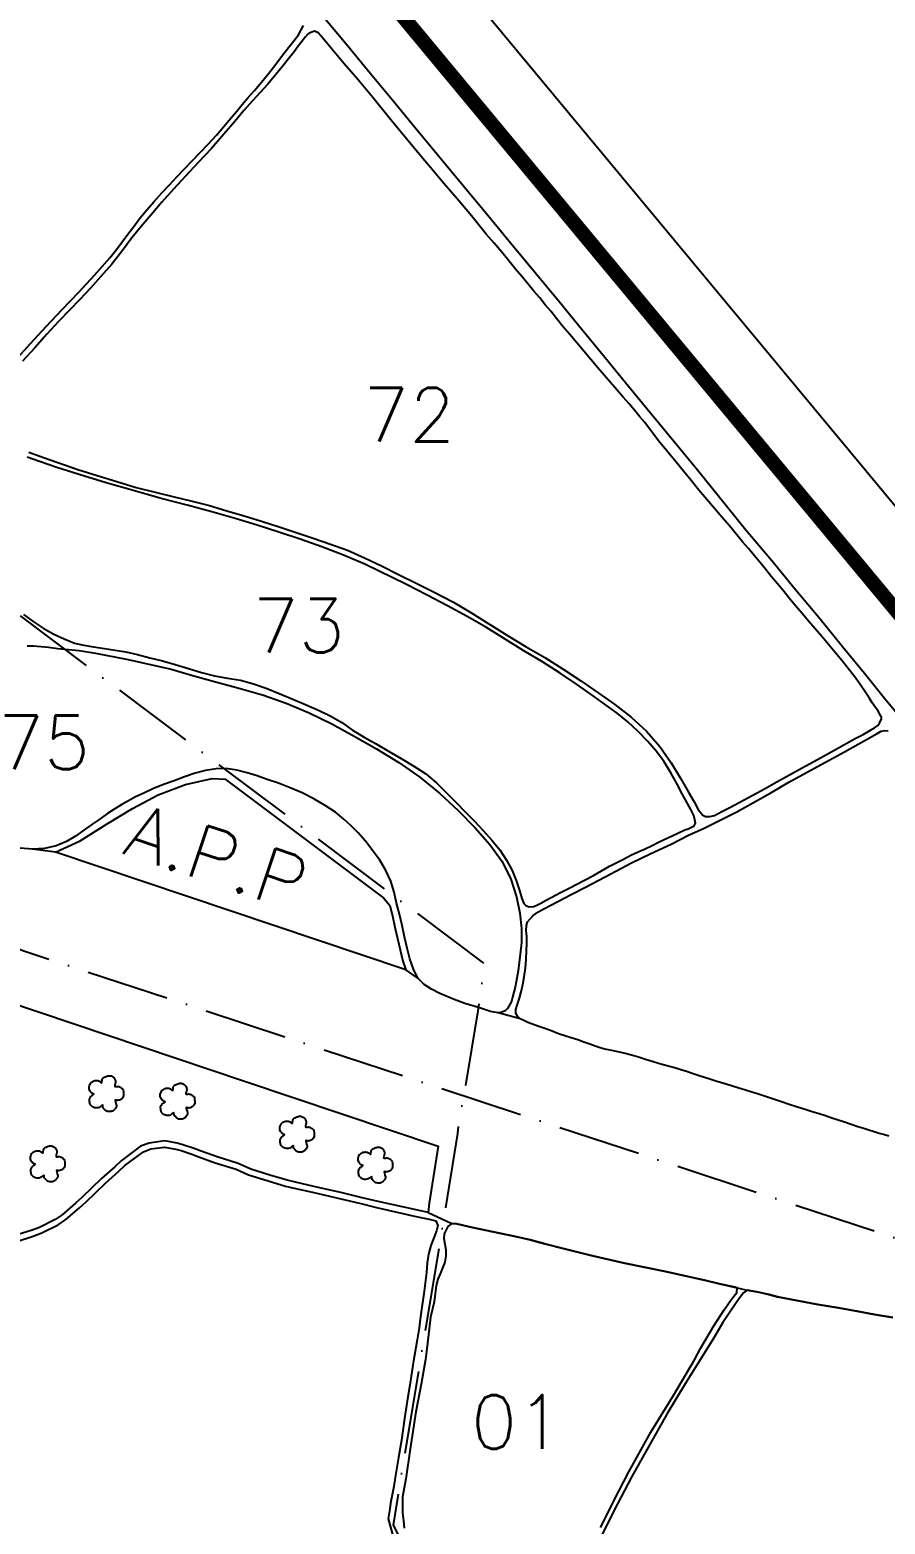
# Model space of a CAD drawing. Extents: x 730929 to 735129, y 7820181 to 7826121.
# Drawn here: x 732406 to 732821, y 7823607 to 7824330 of the extents above; entities that cross this region are included whole.
import ezdxf
from ezdxf.enums import TextEntityAlignment as Align

# ---------------------------------------------------------------- set-up
doc = ezdxf.new("R2010")
doc.units = 0
doc.header["$MEASUREMENT"] = 0
for name, pattern in [('CENTER2', [1.125, 0.75, -0.125, 0.125, -0.125]), ('LIN0', [0]), ('LIN3', [30, 20, -5, 0, -5])]:
    doc.linetypes.add(name, pattern=pattern)
for name, color, linetype in [('0114000475', 1, 'Continuous'), ('0114000475001', 5, 'Continuous'), ('0114000475003', 5, 'Continuous'), ('0114000475015', 5, 'Continuous'), ('0114000475067', 5, 'Continuous'), ('0114000475072', 5, 'Continuous'), ('0114000475073', 5, 'Continuous'), ('0114000475075', 5, 'Continuous'), ('0114000475076', 5, 'Continuous'), ('PRESERVAÇÃO_PERMANENTE', 1, 'Continuous'), ('REDE_DE_LUZ', 6, 'LIN3'), ('RESERVA', 3, 'Continuous'), ('RODOVIA', 1, 'Continuous'), ('SIMBOLO ARVORE', 118, 'Continuous'), ('TEXTO_NUN_TAL', 7, 'Continuous')]:
    doc.layers.add(name, color=color, linetype=linetype)
doc.layers.add('TEXTO_DIVERSOS', color=7, linetype='Continuous', lineweight=5)
doc.styles.add('Simplex', font='simplex.shx')

msp = doc.modelspace()

# ---------------------------------------------------------------- linework, layer by layer
at = {"layer": '0114000475'}
msp.add_lwpolyline([(732866.21, 7823951.23), (732820.25, 7824006.7), (732810.6, 7824018.83), (732799.96, 7824031.71), (732789.03, 7824045.12), (732777.2, 7824059.27), (732765.63, 7824073.43), (732753.12, 7824088.26), (732729.62, 7824117.18), (732718.4, 7824131.01), (732707.63, 7824144.09), (732696.19, 7824157.81), (732684.81, 7824171.75), (732673.48, 7824185.49), (732662.8, 7824198.49), (732639.26, 7824226.96), (732627.28, 7824241.47), (732616.2, 7824254.84), (732604.5, 7824269.05), (732592.84, 7824283.12), (732581.83, 7824296.52), (732571.31, 7824309.1), (732560.41, 7824322.43), (732548.8, 7824336.25)], dxfattribs=at)
at = {"layer": '0114000475001'}
msp.add_lwpolyline([(732682.68, 7823605.54), (732691.6, 7823623.22), (732696.43, 7823632.55), (732707.14, 7823651.74), (732718.19, 7823669.84), (732728.2, 7823686.67), (732731.29, 7823692.55), (732737.58, 7823703.12), (732742.57, 7823710.95), (732745.83, 7823715.56), (732747.42, 7823717.69), (732748.65, 7823719.34), (732748.95, 7823721.58), (732747.8, 7823721.84), (732746.42, 7823722.18), (732740.33, 7823723.58), (732733.07, 7823725.26), (732713.36, 7823729.56), (732703.91, 7823731.5), (732694.34, 7823733.44), (732678.12, 7823737.29), (732664.61, 7823740.53), (732655.77, 7823742.94), (732648.57, 7823744.74), (732641.54, 7823746.44), (732629.97, 7823748.81), (732620.75, 7823750.83), (732616.5, 7823751.77), (732613.16, 7823752.53), (732610.73, 7823752.72), (732608.73, 7823751.28), (732607.04, 7823747.71), (732607.04, 7823747.71), (732606.85, 7823745.37), (732607.37, 7823742.77), (732607.76, 7823740.04), (732607.77, 7823737.01), (732607.3, 7823734.03), (732605.12, 7823728.4), (732603.89, 7823725.74), (732603.07, 7823722.7), (732602.18, 7823714.8), (732600.35, 7823707.37), (732599.68, 7823701.73), (732598.68, 7823691.99), (732598.02, 7823686.9), (732595.94, 7823675), (732593.35, 7823661.58), (732590.52, 7823643.74), (732588.44, 7823629.09), (732586.85, 7823620.43), (732586.76, 7823616.45), (732586.81, 7823612.69), (732587.31, 7823608.88), (732587.68, 7823605.21)], dxfattribs=at)
at = {"layer": '0114000475003'}
msp.add_lwpolyline([(732824.24, 7823707.25), (732815.42, 7823708.62), (732806.86, 7823710.36), (732797.92, 7823711.87), (732787.99, 7823713.47), (732768.35, 7823717.28), (732764.25, 7823718.38), (732760.59, 7823719.18), (732757.5, 7823719.8), (732753.77, 7823720.49), (732752, 7823719.11), (732750.33, 7823717.12), (732748.74, 7823714.84), (732741.95, 7823704.81), (732737.42, 7823697.09), (732723.67, 7823675.05), (732714.79, 7823660.5), (732706.8, 7823646.13), (732697.87, 7823630.22), (732689.14, 7823613.7), (732680.4, 7823596.1)], dxfattribs=at)
at = {"layer": '0114000475015'}
msp.add_lwpolyline([(732399.53, 7823743.84), (732408.05, 7823746.59), (732412.2, 7823748.12), (732420.06, 7823752.11), (732423.73, 7823754.6), (732430.44, 7823760.25), (732433.64, 7823763.19), (732443.03, 7823772.27), (732449.43, 7823778), (732452.41, 7823780.74), (732461.33, 7823787.44), (732464.9, 7823788.76), (732471.65, 7823789.69), (732477.08, 7823788.73), (732479.59, 7823787.99), (732484.89, 7823786.22), (732488.26, 7823784.9), (732496.13, 7823782.14), (732506.25, 7823778.96), (732512.28, 7823776.26), (732521.73, 7823773.33), (732530.17, 7823770.81), (732534.33, 7823769.84), (732543.24, 7823767.79), (732556.94, 7823764.66), (732565.95, 7823762.48), (732574.27, 7823760.44), (732592.66, 7823756.24), (732596.53, 7823755.41), (732599.8, 7823754.77), (732602.97, 7823754.06), (732603.98, 7823751.66), (732603.28, 7823749.17), (732601.98, 7823745.84), (732600.51, 7823742.01), (732599.38, 7823737.93), (732598.76, 7823733.63), (732598.4, 7823728.95), (732597.21, 7823718.75), (732596.43, 7823713.38), (732595.61, 7823707.77), (732594.82, 7823702.15), (732593.94, 7823696.48), (732592.05, 7823685.25), (732590.43, 7823674.43), (732589.46, 7823668.89), (732587.77, 7823658.29), (732586.36, 7823647.79), (732584.85, 7823639.39), (732583.24, 7823629.81), (732582.56, 7823625.42), (732581.43, 7823619.73), (732580.94, 7823617.32), (732580.74, 7823614.58), (732580.74, 7823614.58), (732579.89, 7823609.73), (732583.24, 7823597.66)], dxfattribs=at)
at = {"layer": '0114000475067'}
msp.add_lwpolyline([(732399.11, 7824170.16), (732406.74, 7824178.48), (732414.28, 7824186.77), (732422.05, 7824194.97), (732429.92, 7824203.29), (732437.66, 7824211.6), (732445.1, 7824220.04), (732448.4, 7824224.04), (732451.13, 7824227.75), (732453.86, 7824231.51), (732456.7, 7824235.16), (732459.71, 7824239.13), (732463.09, 7824243.3), (732466.65, 7824247.35), (732470.33, 7824251.47), (732474.01, 7824255.37), (732477.57, 7824259.17), (732481.23, 7824263), (732485.01, 7824266.89), (732488.89, 7824270.94), (732492.85, 7824275.16), (732496.73, 7824279.43), (732500.29, 7824283.54), (732503.59, 7824287.41), (732506.56, 7824291.02), (732509.17, 7824294.17), (732511.9, 7824297.47), (732515.12, 7824301.06), (732518.61, 7824305.08), (732522.08, 7824309.39), (732525.48, 7824313.79), (732528.7, 7824318.04), (732531.6, 7824321.75), (732534.15, 7824324.98), (732536.43, 7824327.93), (732538.91, 7824332.45)], dxfattribs=at)
at = {"layer": '0114000475072'}
msp.add_lwpolyline([(732405.86, 7824126.04), (732413.01, 7824123.4), (732429.68, 7824117.66), (732438.94, 7824114.73), (732448.43, 7824111.78), (732457.9, 7824108.94), (732476.29, 7824104.32), (732484.91, 7824102.24), (732493.43, 7824100.11), (732501.84, 7824097.6), (732510.18, 7824095.21), (732518.63, 7824092.56), (732527.04, 7824089.87), (732535.34, 7824087.04), (732543.56, 7824084.3), (732551.93, 7824081.47), (732560.27, 7824078.47), (732568.46, 7824074.91), (732576.66, 7824070.98), (732584.97, 7824066.83), (732593.48, 7824062.6), (732602.21, 7824058.15), (732611.13, 7824053.5), (732619.84, 7824048.31), (732628.7, 7824042.92), (732637.64, 7824037.33), (732646.63, 7824031.8), (732655.76, 7824026.54), (732664.65, 7824021.02), (732673.23, 7824015.25), (732681.57, 7824009.54), (732689.72, 7824003.82), (732697.53, 7823997.76), (732704.98, 7823990.99), (732711.47, 7823983.47), (732716.99, 7823975.65), (732721.62, 7823967.89), (732725.35, 7823961.41), (732728.11, 7823956.7), (732729.9, 7823953.39), (732731.11, 7823951.52), (732732.29, 7823950.24), (732733.62, 7823949.65), (732735.66, 7823949.68), (732737.91, 7823950.2), (732741.46, 7823952.04), (732745, 7823953.86), (732747.74, 7823955.24), (732756.19, 7823959.83), (732762.06, 7823963), (732768.12, 7823966.51), (732774.21, 7823969.85), (732780.4, 7823973.29), (732787.71, 7823977.32), (732796.51, 7823982.11), (732806.05, 7823987.33), (732809.85, 7823989.34), (732815.38, 7823992.53), (732816.95, 7823993.7), (732817.83, 7823994.9), (732818.82, 7823996.9), (732818.81, 7823997.71), (732817.15, 7824000.65), (732814.33, 7824004.71), (732812.81, 7824007.12), (732810.83, 7824010.05), (732808.43, 7824013.58), (732805.69, 7824017.39), (732799.58, 7824025.14), (732796.41, 7824029.08), (732793.19, 7824032.95), (732789.94, 7824036.7), (732786.65, 7824040.48), (732783.42, 7824044.18), (732780.31, 7824047.92), (732777.16, 7824051.68), (732774.1, 7824055.35), (732771.16, 7824058.95), (732768.35, 7824062.21), (732765.48, 7824065.66), (732762.64, 7824069.36), (732759.93, 7824072.73), (732757.12, 7824076.02), (732754.36, 7824079.32), (732751.51, 7824082.65), (732745.1, 7824090.27), (732741.57, 7824094.38), (732737.94, 7824098.69), (732734.12, 7824103.08), (732730.37, 7824107.58), (732726.65, 7824112.18), (732722.84, 7824116.74), (732719.3, 7824121.17), (732710.84, 7824131.46), (732704.2, 7824140.26), (732701.76, 7824143.12), (732699.24, 7824146.25), (732696.55, 7824149.35), (732693.66, 7824152.64), (732687.62, 7824159.62), (732684.52, 7824163.16), (732681.4, 7824166.85), (732678.04, 7824170.78), (732674.56, 7824174.8), (732671.17, 7824178.88), (732667.83, 7824182.9), (732664.52, 7824186.81), (732661.4, 7824190.63), (732658.61, 7824194.15), (732655.83, 7824197.34), (732653.26, 7824200.58), (732650.5, 7824203.86), (732647.7, 7824207.19), (732644.81, 7824210.78), (732641.61, 7824214.58), (732638.39, 7824218.59), (732634.95, 7824222.77), (732631.16, 7824227.07), (732627.42, 7824231.51), (732620.2, 7824240.29), (732613.25, 7824248.62), (732606.92, 7824256.06), (732600.45, 7824263.71), (732596.73, 7824268.02), (732588.79, 7824277.6), (732580.45, 7824287.79), (732572.44, 7824297.64), (732565.17, 7824306.38), (732558.66, 7824313.86), (732550.55, 7824323.5), (732548.2, 7824326.27), (732546.02, 7824328.85), (732544.23, 7824329.62), (732542.48, 7824329.11), (732541.01, 7824328.17), (732539.74, 7824326.86), (732538.22, 7824324.91), (732536.38, 7824322.44), (732534.32, 7824319.62), (732531.68, 7824316.28), (732528.59, 7824312.47), (732521.61, 7824304.06), (732517.88, 7824300.03), (732514.17, 7824295.99), (732510.07, 7824291.34), (732505.57, 7824285.94), (732500.34, 7824279.78), (732494.28, 7824272.95), (732487.92, 7824266.17), (732481.78, 7824259.58), (732475.91, 7824253.18), (732470.34, 7824246.96), (732465.12, 7824240.84), (732460.21, 7824235.19), (732455.7, 7824229.68), (732451.21, 7824223.59), (732446.02, 7824217.01), (732440.83, 7824210.98), (732435.73, 7824205.3), (732430.63, 7824199.85), (732425.5, 7824194.69), (732420.2, 7824189.12), (732414.54, 7824183.01), (732408.72, 7824176.49), (732402.79, 7824169.97)], dxfattribs=at)
at = {"layer": '0114000475073'}
msp.add_lwpolyline([(732403.26, 7824047.47), (732407.99, 7824043.96), (732412.86, 7824040.73), (732417.97, 7824037.95), (732423.06, 7824035.66), (732427.95, 7824033.54), (732432.55, 7824032.52), (732437.26, 7824031.76), (732442.52, 7824030.99), (732452.84, 7824029.33), (732458.54, 7824028), (732464.51, 7824026.5), (732470.63, 7824025), (732476.76, 7824023.22), (732483.15, 7824021.32), (732489.54, 7824019.27), (732495.85, 7824017.67), (732502.16, 7824016.65), (732508.46, 7824015.7), (732514.61, 7824013.88), (732520.74, 7824011.73), (732527.06, 7824009.14), (732533.65, 7824006.42), (732540.15, 7824003.71), (732546.42, 7824000.95), (732552.17, 7823998.29), (732557.43, 7823995.07), (732562.68, 7823991.5), (732568.21, 7823988.1), (732574.08, 7823984.8), (732580.12, 7823981.33), (732586.21, 7823977.66), (732592.24, 7823974), (732598.2, 7823970.26), (732603.5, 7823965.85), (732608.11, 7823961.14), (732612.78, 7823956.41), (732617.32, 7823951.78), (732621.65, 7823947.4), (732625.9, 7823942.85), (732630.04, 7823938.28), (732633.91, 7823933.57), (732637.11, 7823928.54), (732639.85, 7823923.48), (732641.88, 7823918.62), (732643.53, 7823913.89), (732644.58, 7823909.97), (732645.58, 7823907.48), (732646.58, 7823906.57), (732648.24, 7823905.94), (732650.43, 7823906.08), (732652.47, 7823907.1), (732653.81, 7823907.77), (732656.47, 7823909.25), (732658.76, 7823910.54), (732663.29, 7823912.83), (732665.63, 7823914.04), (732668.25, 7823915.37), (732670.92, 7823916.69), (732679.33, 7823921.12), (732687.14, 7823925.59), (732693.83, 7823929.07), (732697.4, 7823930.87), (732700.95, 7823932.5), (732704.39, 7823934.09), (732707.65, 7823935.62), (732710.87, 7823937.19), (732720.22, 7823941.6), (732723.61, 7823943.22), (732725.19, 7823943.7), (732728.08, 7823945.21), (732728.65, 7823946.39), (732728.45, 7823948.1), (732727.92, 7823950.12), (732726.5, 7823953.05), (732722.31, 7823960.67), (732719.66, 7823965.66), (732716.71, 7823970.85), (732713.53, 7823976.12), (732709.79, 7823981.15), (732705.68, 7823986), (732700.98, 7823990.76), (732695.97, 7823995.48), (732690.74, 7823999.74), (732678.65, 7824008.4), (732671.04, 7824013.72), (732663.15, 7824018.95), (732654.65, 7824024.44), (732645.62, 7824029.87), (732636.56, 7824035.49), (732627.45, 7824041.17), (732618.17, 7824046.5), (732608.69, 7824051.67), (732598.79, 7824056.76), (732588.72, 7824061.95), (732568.6, 7824071.81), (732558.33, 7824076.14), (732547.74, 7824080.08), (732537.26, 7824083.83), (732526.9, 7824087.29), (732516.4, 7824090.58), (732505.73, 7824093.87), (732494.46, 7824097.14), (732482.53, 7824100.34), (732470.02, 7824103.47), (732457.03, 7824107.25), (732443.39, 7824111.17), (732430.27, 7824115.12), (732419.44, 7824118.57), (732411.09, 7824121.47), (732405.11, 7824123.55)], dxfattribs=at)
at = {"layer": '0114000475075'}
msp.add_lwpolyline([(732405.13, 7824032.32), (732408.08, 7824032.24), (732415.41, 7824031.64), (732419.89, 7824030.94), (732430.21, 7824030.02), (732438.17, 7824028.77), (732453.98, 7824025.71), (732474.82, 7824020.91), (732485.78, 7824017.75), (732496.87, 7824014.67), (732508.18, 7824011.62), (732519.48, 7824008.33), (732530.57, 7824004.49), (732541.7, 7823999.89), (732552.58, 7823994.5), (732563.41, 7823988.58), (732574.27, 7823982.33), (732585.02, 7823975.81), (732595.29, 7823968.73), (732604.81, 7823961), (732613.74, 7823952.59), (732621.97, 7823944.23), (732629.19, 7823936.08), (732635.04, 7823927.88), (732639.32, 7823919.27), (732642.1, 7823910.75), (732643.57, 7823902.83), (732644.4, 7823895.54), (732644.39, 7823888.74), (732643.84, 7823883.01), (732642.78, 7823874.9), (732641.93, 7823869.59), (732641.36, 7823867.02), (732640.13, 7823862.22), (732639.53, 7823860.11), (732637.72, 7823856.74), (732636.54, 7823855.69), (732634.96, 7823854.95), (732633.15, 7823854.7), (732631.26, 7823854.96), (732629.42, 7823855.35), (732624.53, 7823856.88), (732620.44, 7823858.19), (732618.65, 7823858.69), (732617.08, 7823859.18), (732611.92, 7823861.08), (732604.88, 7823864.01), (732600.9, 7823866.08), (732597.27, 7823868.37), (732594.28, 7823871.48), (732592.08, 7823875.77), (732590.36, 7823880.72), (732589.06, 7823885.96), (732587.85, 7823891.46), (732586.59, 7823896.9), (732585.37, 7823902.39), (732584, 7823907.71), (732582.83, 7823913.03), (732581.25, 7823918.32), (732578.79, 7823923.56), (732575.87, 7823928.58), (732568.87, 7823937.74), (732565.33, 7823941.75), (732561.92, 7823945.15), (732558.45, 7823948.4), (732554.44, 7823951.68), (732549.41, 7823955.01), (732543.94, 7823958.21), (732538.26, 7823961.07), (732532.47, 7823963.61), (732526.78, 7823965.74), (732521.37, 7823967.56), (732516.47, 7823969.29), (732511.6, 7823970.79), (732506.58, 7823972.14), (732501.44, 7823972.87), (732496.56, 7823972.77), (732491.49, 7823971.86), (732486.42, 7823970.56), (732481.3, 7823968.82), (732476.18, 7823966.99), (732471.04, 7823965.2), (732465.98, 7823963.1), (732461.52, 7823960.96), (732457.54, 7823959.12), (732454.12, 7823957.28), (732450.94, 7823955.5), (732447.49, 7823953.41), (732443.97, 7823951.08), (732440.38, 7823948.6), (732436.44, 7823945.82), (732432.47, 7823943.05), (732428.45, 7823940.2), (732424.07, 7823937.61), (732419.09, 7823935.42), (732413.51, 7823934.11), (732407.71, 7823933.81), (732401.68, 7823934.29)], dxfattribs=at)
at = {"layer": '0114000475076'}
msp.add_lwpolyline([(732822.25, 7823795.03), (732819.82, 7823795.72), (732817.14, 7823796.44), (732810.7, 7823798.45), (732807.33, 7823799.54), (732804.03, 7823800.62), (732800.85, 7823801.69), (732797.73, 7823802.73), (732794.68, 7823803.73), (732791.67, 7823804.74), (732788.51, 7823805.76), (732785.25, 7823806.74), (732781.82, 7823807.85), (732778.09, 7823809.08), (732774.13, 7823810.31), (732770.27, 7823811.54), (732766.4, 7823812.84), (732762.65, 7823814.19), (732759.2, 7823815.36), (732756.06, 7823816.26), (732752.84, 7823817.25), (732749.63, 7823818.18), (732746.19, 7823819.3), (732742.44, 7823820.43), (732738.56, 7823821.66), (732734.71, 7823822.89), (732730.95, 7823824.01), (732727.5, 7823825.13), (732724.33, 7823826.24), (732721.64, 7823827.14), (732719.24, 7823827.92), (732713.75, 7823829.37), (732710.86, 7823830.21), (732707.68, 7823831.17), (732704.52, 7823832.13), (732701.15, 7823833.17), (732697.68, 7823834.21), (732694.06, 7823835.1), (732690.51, 7823835.98), (732687.37, 7823836.56), (732684.8, 7823837.12), (732682.53, 7823837.71), (732680.19, 7823838.54), (732677.5, 7823839.52), (732674.64, 7823840.48), (732671.66, 7823841.6), (732668.55, 7823842.58), (732665.48, 7823843.46), (732662.38, 7823844.56), (732659.22, 7823845.77), (732655.81, 7823847), (732652.39, 7823848.17), (732647.46, 7823850.05), (732645.58, 7823850.97), (732643.81, 7823851.81), (732642.46, 7823853.02), (732641.73, 7823854.39), (732641.73, 7823856.27), (732642.55, 7823858.77), (732643.56, 7823861.69), (732644.33, 7823864.83), (732645.1, 7823868.29), (732645.81, 7823872.15), (732646.35, 7823876.36), (732646.66, 7823880.48), (732646.93, 7823884.62), (732647.04, 7823888.3), (732647.07, 7823891.61), (732646.76, 7823894.54), (732646.84, 7823896.92), (732647.43, 7823898.72), (732650.05, 7823901.8), (732652.39, 7823903.37), (732654.68, 7823904.72), (732658.92, 7823906.84), (732662.01, 7823908.55), (732668.45, 7823911.87), (732675.06, 7823915.24), (732684.95, 7823920.49), (732697.77, 7823927.27), (732706.83, 7823931.64), (732716.93, 7823936.3), (732725.65, 7823940.85), (732732.52, 7823943.8), (732748.77, 7823951.92), (732756.87, 7823956.43), (732765.21, 7823961.15), (732773.93, 7823966.3), (732787.81, 7823973.88), (732800.79, 7823981.02), (732811.47, 7823986.98), (732816.61, 7823989.89), (732818.61, 7823990.94), (732820.34, 7823991.23), (732822, 7823991.11)], dxfattribs=at)
at = {"layer": 'PRESERVAÇÃO_PERMANENTE', "linetype": 'Continuous'}
msp.add_lwpolyline([(732580.67, 7823906.62), (732581.96, 7823901.57), (732583.18, 7823896.12), (732584.44, 7823890.69), (732585.65, 7823885.16), (732587, 7823879.72), (732588.5, 7823875.42), (732418.82, 7823932.41), (732430.73, 7823937.88), (732443.89, 7823946.04), (732456.06, 7823953.53), (732468.52, 7823960.13), (732481.79, 7823965.13), (732494.6, 7823967.99), (732501.01, 7823967.68), (732577.76, 7823910.18)], close=True, dxfattribs=at)
at = {"layer": 'REDE_DE_LUZ', "ltscale": 2, "flags": 128}
for points in [[(732040.92, 7824661.81), (732327.89, 7824102.05), (732626.52, 7823878.33), (732623.32, 7823855.55), (732614.34, 7823802.22), (732613.95, 7823800.57), (732613.49, 7823796.25), (732606.8, 7823754.84), (732582.23, 7823606.76), (732807.1, 7823167.8), (733308.86, 7822204.63), (733529.14, 7821779.24)], [(731635.49, 7824137.51), (733120.49, 7823648.63), (733151.13, 7823638.54)]]:
    msp.add_lwpolyline(points, dxfattribs=at)
at = {"layer": 'REDE_DE_LUZ', "linetype": 'ByBlock'}
for points in [[(732822.25, 7823795.03), (732819.82, 7823795.72), (732817.14, 7823796.44), (732810.7, 7823798.45), (732807.33, 7823799.54), (732804.03, 7823800.62), (732800.85, 7823801.69), (732797.73, 7823802.73), (732794.68, 7823803.73), (732791.67, 7823804.74), (732788.51, 7823805.76), (732785.25, 7823806.74), (732781.82, 7823807.85), (732778.09, 7823809.08), (732774.13, 7823810.31), (732770.27, 7823811.54), (732766.4, 7823812.84), (732762.65, 7823814.19), (732759.2, 7823815.36), (732756.06, 7823816.26), (732752.84, 7823817.25), (732749.63, 7823818.18), (732746.19, 7823819.3), (732742.44, 7823820.43), (732738.56, 7823821.66), (732734.71, 7823822.89), (732730.95, 7823824.01), (732727.5, 7823825.13), (732724.33, 7823826.24), (732721.64, 7823827.14), (732719.24, 7823827.92), (732713.75, 7823829.37), (732710.86, 7823830.21), (732707.68, 7823831.17), (732704.52, 7823832.13), (732701.15, 7823833.17), (732697.68, 7823834.21), (732694.06, 7823835.1), (732690.51, 7823835.98), (732687.37, 7823836.56), (732684.8, 7823837.12), (732682.53, 7823837.71), (732680.19, 7823838.54), (732677.5, 7823839.52), (732674.64, 7823840.48), (732671.66, 7823841.6), (732668.55, 7823842.58), (732665.48, 7823843.46), (732662.38, 7823844.56), (732659.22, 7823845.77), (732655.81, 7823847), (732652.39, 7823848.17), (732647.46, 7823850.05), (732645.58, 7823850.97), (732643.81, 7823851.81), (732633.15, 7823854.7), (732631.26, 7823854.96), (732629.42, 7823855.35), (732624.53, 7823856.88), (732620.44, 7823858.19), (732618.65, 7823858.69), (732617.08, 7823859.18), (732611.92, 7823861.08), (732604.88, 7823864.01), (732600.9, 7823866.08), (732597.27, 7823868.37), (732594.28, 7823871.48), (732588.5, 7823875.42), (732418.82, 7823932.41), (732407.71, 7823933.81), (732401.68, 7823934.29)], [(732278.49, 7823899.45), (732510.38, 7823821.56), (732604.17, 7823790.05), (732599.71, 7823762.47), (732599.23, 7823758.1), (732610.73, 7823752.72), (732613.16, 7823752.53), (732616.5, 7823751.77), (732620.75, 7823750.83), (732629.97, 7823748.81), (732641.54, 7823746.44), (732648.57, 7823744.74), (732655.77, 7823742.94), (732664.61, 7823740.53), (732678.12, 7823737.29), (732694.34, 7823733.44), (732703.91, 7823731.5), (732713.36, 7823729.56), (732733.07, 7823725.26), (732740.33, 7823723.58), (732748.96, 7823721.59), (732748.95, 7823721.58), (732753.77, 7823720.49), (732759.38, 7823719.45), (732764.25, 7823718.38), (732768.35, 7823717.28), (732787.99, 7823713.47), (732797.92, 7823711.87), (732806.86, 7823710.36), (732815.42, 7823708.62), (732824.24, 7823707.25)]]:
    msp.add_lwpolyline(points, dxfattribs=at)
at = {"layer": 'RESERVA', "linetype": 'Continuous'}
msp.add_lwpolyline([(732278.49, 7823899.45), (732510.38, 7823821.56), (732604.17, 7823790.05), (732599.71, 7823762.47), (732599.23, 7823758.1), (732593.52, 7823759.29), (732575, 7823763.3), (732566.64, 7823765.34), (732557.62, 7823767.53), (732543.9, 7823770.67), (732535, 7823772.72), (732530.92, 7823773.67), (732522.59, 7823776.15), (732513.33, 7823779.02), (732507.3, 7823781.72), (732497.06, 7823784.94), (732489.29, 7823787.66), (732485.9, 7823789), (732480.47, 7823790.8), (732477.75, 7823791.61), (732471.7, 7823792.68), (732464.18, 7823791.64), (732459.9, 7823790.05), (732450.53, 7823783.01), (732447.45, 7823780.19), (732441.02, 7823774.43), (732431.61, 7823765.33), (732428.5, 7823762.47), (732421.95, 7823756.95), (732418.56, 7823754.66), (732411.02, 7823750.83), (732407.08, 7823749.38), (732398.7, 7823746.67)], dxfattribs=at)
at = {"layer": 'RODOVIA', "flags": 128}
msp.add_lwpolyline([(732229.82, 7824816.55), (733005.15, 7823883.72), (733088.25, 7823783.74), (733318.79, 7823506.37), (733435.47, 7823366.36), (733510.06, 7823254.65), (733551.53, 7823146.25), (733574.87, 7823054.2), (733583.73, 7822984.78), (733586.43, 7822917.33), (733586.03, 7822845.64), (733577.1, 7822729.63), (733532.39, 7822173.41), (733546.65, 7821992.44), (733573.91, 7821907.23), (733616.74, 7821806.38), (733675.22, 7821668.23)], dxfattribs=at)
at = {"layer": 'RODOVIA', "linetype": 'CENTER2', "ltscale": 80, "const_width": 7}
msp.add_lwpolyline([(732205.21, 7824796.09), (732980.54, 7823863.26), (733063.64, 7823763.29), (733294.19, 7823485.9), (733409.8, 7823347.18), (733481.46, 7823239.87), (733520.97, 7823136.56), (733543.38, 7823048.22), (733551.81, 7822982.11), (733554.43, 7822916.78), (733554.04, 7822846.96), (733545.2, 7822732.14), (733500.29, 7822173.44), (733515.04, 7821986.22), (733543.88, 7821896.08), (733587.28, 7821793.89), (733645.75, 7821655.76)], dxfattribs=at)
at = {"layer": 'SIMBOLO ARVORE', "linetype": 'LIN0', "elevation": 716.76, "flags": 128}
for points in [[(732441.52, 7823810.12), (732441.07, 7823809.73), (732440.57, 7823809.28), (732440.02, 7823808.86), (732439.38, 7823808.69), (732438.73, 7823808.62), (732438.11, 7823808.64), (732437.6, 7823808.75), (732437.15, 7823808.93), (732436.75, 7823809.17), (732436.37, 7823809.46), (732436.05, 7823809.77), (732435.78, 7823810.12), (732435.6, 7823810.45), (732435.47, 7823810.81), (732435.38, 7823811.21), (732435.3, 7823811.74), (732435.26, 7823812.29), (732435.27, 7823812.81), (732435.41, 7823813.2), (732435.59, 7823813.53), (732435.79, 7823813.83), (732435.95, 7823814.09), (732436.12, 7823814.34), (732436.34, 7823814.57), (732436.76, 7823814.85), (732437.16, 7823815.1), (732437.44, 7823815.32), (732437.32, 7823815.41), (732437.06, 7823815.47), (732436.74, 7823815.54), (732436.52, 7823815.68), (732436.29, 7823815.86), (732436.05, 7823816.11), (732435.76, 7823816.48), (732435.48, 7823816.92), (732435.24, 7823817.39), (732435.12, 7823817.88), (732435.07, 7823818.39), (732435.1, 7823818.91), (732435.24, 7823819.49), (732435.45, 7823820.03), (732435.68, 7823820.5), (732435.86, 7823820.75), (732436.06, 7823820.92), (732436.3, 7823821.07), (732436.64, 7823821.31), (732437.02, 7823821.55), (732437.42, 7823821.75), (732437.82, 7823821.85), (732438.21, 7823821.9), (732438.6, 7823821.91), (732438.93, 7823821.89), (732439.25, 7823821.85), (732439.54, 7823821.78), (732439.79, 7823821.69), (732440.04, 7823821.58), (732440.28, 7823821.43), (732440.58, 7823821.11), (732440.86, 7823820.83), (732441.1, 7823820.7), (732441.22, 7823821.08), (732441.29, 7823821.58), (732441.34, 7823822.1), (732441.39, 7823822.32), (732441.46, 7823822.49), (732441.55, 7823822.65), (732441.71, 7823822.92), (732441.92, 7823823.18), (732442.16, 7823823.42), (732442.44, 7823823.56), (732442.75, 7823823.66), (732443.07, 7823823.76), (732443.36, 7823823.9), (732443.65, 7823824.03), (732443.95, 7823824.15), (732444.28, 7823824.21), (732444.61, 7823824.24), (732444.95, 7823824.24), (732445.27, 7823824.22), (732445.59, 7823824.18), (732445.89, 7823824.11), (732446.16, 7823824), (732446.42, 7823823.86), (732446.65, 7823823.7), (732446.86, 7823823.53), (732447.05, 7823823.32), (732447.22, 7823823.09), (732447.41, 7823822.79), (732447.58, 7823822.46), (732447.72, 7823822.1), (732447.84, 7823821.79), (732447.91, 7823821.43), (732447.92, 7823821.01), (732447.72, 7823820.32), (732447.53, 7823819.63), (732447.46, 7823819.06), (732447.82, 7823818.96), (732448.3, 7823819), (732448.83, 7823819.08), (732449.22, 7823819.04), (732449.6, 7823818.95), (732449.96, 7823818.81), (732450.34, 7823818.56), (732450.7, 7823818.27), (732451.02, 7823817.97), (732451.27, 7823817.83), (732451.46, 7823817.64), (732451.61, 7823817.3), (732451.73, 7823816.45), (732451.79, 7823815.51), (732451.77, 7823814.61), (732451.61, 7823814.1), (732451.39, 7823813.71), (732451.11, 7823813.41), (732450.86, 7823813.1), (732450.57, 7823812.83), (732450.24, 7823812.61), (732449.8, 7823812.44), (732449.34, 7823812.32), (732448.86, 7823812.25), (732448.36, 7823812.38), (732447.94, 7823812.45), (732447.66, 7823812.35), (732447.81, 7823811.61), (732448.06, 7823810.72), (732448.3, 7823809.85), (732448.28, 7823809.4), (732448.18, 7823809.06), (732448.01, 7823808.78), (732447.8, 7823808.42), (732447.55, 7823808.07), (732447.28, 7823807.76), (732447.04, 7823807.51), (732446.78, 7823807.3), (732446.49, 7823807.12), (732446.13, 7823806.99), (732445.75, 7823806.9), (732445.35, 7823806.85), (732444.97, 7823806.84), (732444.59, 7823806.86), (732444.23, 7823806.91), (732443.94, 7823806.95), (732443.66, 7823807.02), (732443.39, 7823807.15), (732443.06, 7823807.43), (732442.73, 7823807.76), (732442.42, 7823808.1), (732442.16, 7823808.37), (732441.94, 7823808.65), (732441.77, 7823808.96), (732441.71, 7823809.43), (732441.66, 7823809.88), (732441.57, 7823810.25), (732441.57, 7823810.25)], [(732475.96, 7823806.44), (732475.51, 7823806.04), (732475.01, 7823805.6), (732474.46, 7823805.18), (732473.82, 7823805), (732473.17, 7823804.93), (732472.55, 7823804.96), (732472.04, 7823805.07), (732471.59, 7823805.25), (732471.19, 7823805.49), (732470.81, 7823805.77), (732470.49, 7823806.09), (732470.22, 7823806.43), (732470.04, 7823806.76), (732469.91, 7823807.12), (732469.82, 7823807.52), (732469.74, 7823808.05), (732469.7, 7823808.6), (732469.72, 7823809.13), (732469.85, 7823809.51), (732470.03, 7823809.85), (732470.24, 7823810.14), (732470.39, 7823810.41), (732470.57, 7823810.65), (732470.79, 7823810.89), (732471.21, 7823811.16), (732471.6, 7823811.42), (732471.88, 7823811.63), (732471.76, 7823811.72), (732471.51, 7823811.79), (732471.18, 7823811.86), (732470.96, 7823811.99), (732470.73, 7823812.18), (732470.5, 7823812.43), (732470.2, 7823812.8), (732469.92, 7823813.23), (732469.68, 7823813.71), (732469.56, 7823814.19), (732469.51, 7823814.7), (732469.54, 7823815.23), (732469.69, 7823815.8), (732469.89, 7823816.34), (732470.12, 7823816.81), (732470.3, 7823817.06), (732470.5, 7823817.23), (732470.74, 7823817.38), (732471.08, 7823817.63), (732471.46, 7823817.86), (732471.86, 7823818.07), (732472.26, 7823818.17), (732472.66, 7823818.22), (732473.04, 7823818.22), (732473.38, 7823818.21), (732473.69, 7823818.16), (732473.98, 7823818.09), (732474.24, 7823818.01), (732474.48, 7823817.89), (732474.72, 7823817.75), (732475.02, 7823817.42), (732475.3, 7823817.15), (732475.54, 7823817.02), (732475.66, 7823817.39), (732475.73, 7823817.89), (732475.78, 7823818.41), (732475.83, 7823818.64), (732475.9, 7823818.81), (732475.99, 7823818.96), (732476.15, 7823819.23), (732476.36, 7823819.5), (732476.6, 7823819.74), (732476.89, 7823819.87), (732477.19, 7823819.98), (732477.51, 7823820.07), (732477.8, 7823820.21), (732478.09, 7823820.35), (732478.39, 7823820.46), (732478.72, 7823820.52), (732479.06, 7823820.55), (732479.39, 7823820.55), (732479.72, 7823820.54), (732480.03, 7823820.49), (732480.33, 7823820.42), (732480.61, 7823820.31), (732480.86, 7823820.18), (732481.1, 7823820.01), (732481.3, 7823819.84), (732481.49, 7823819.64), (732481.67, 7823819.4), (732481.85, 7823819.1), (732482.02, 7823818.77), (732482.16, 7823818.42), (732482.28, 7823818.1), (732482.35, 7823817.75), (732482.36, 7823817.32), (732482.16, 7823816.63), (732481.98, 7823815.95), (732481.91, 7823815.38), (732482.26, 7823815.28), (732482.74, 7823815.31), (732483.27, 7823815.4), (732483.66, 7823815.35), (732484.04, 7823815.27), (732484.4, 7823815.13), (732484.78, 7823814.87), (732485.14, 7823814.58), (732485.46, 7823814.28), (732485.71, 7823814.15), (732485.91, 7823813.95), (732486.05, 7823813.61), (732486.17, 7823812.77), (732486.23, 7823811.83), (732486.21, 7823810.93), (732486.06, 7823810.42), (732485.83, 7823810.03), (732485.56, 7823809.73), (732485.3, 7823809.41), (732485.01, 7823809.15), (732484.68, 7823808.93), (732484.25, 7823808.75), (732483.78, 7823808.63), (732483.31, 7823808.56), (732482.8, 7823808.69), (732482.38, 7823808.77), (732482.1, 7823808.66), (732482.25, 7823807.92), (732482.5, 7823807.04), (732482.75, 7823806.16), (732482.73, 7823805.71), (732482.62, 7823805.37), (732482.45, 7823805.09), (732482.24, 7823804.73), (732481.99, 7823804.39), (732481.73, 7823804.07), (732481.48, 7823803.82), (732481.22, 7823803.61), (732480.93, 7823803.44), (732480.57, 7823803.31), (732480.19, 7823803.21), (732479.8, 7823803.16), (732479.41, 7823803.15), (732479.03, 7823803.18), (732478.67, 7823803.23), (732478.38, 7823803.26), (732478.1, 7823803.34), (732477.83, 7823803.47), (732477.5, 7823803.74), (732477.17, 7823804.07), (732476.86, 7823804.42), (732476.6, 7823804.68), (732476.38, 7823804.96), (732476.21, 7823805.27), (732476.15, 7823805.74), (732476.1, 7823806.19), (732476.01, 7823806.57), (732476.01, 7823806.57)], [(732533.84, 7823790.48), (732533.39, 7823790.09), (732532.89, 7823789.64), (732532.33, 7823789.22), (732531.7, 7823789.05), (732531.05, 7823788.98), (732530.43, 7823789), (732529.92, 7823789.11), (732529.47, 7823789.29), (732529.06, 7823789.53), (732528.69, 7823789.81), (732528.37, 7823790.13), (732528.1, 7823790.48), (732527.92, 7823790.81), (732527.79, 7823791.16), (732527.7, 7823791.57), (732527.62, 7823792.1), (732527.58, 7823792.65), (732527.59, 7823793.17), (732527.73, 7823793.56), (732527.91, 7823793.89), (732528.11, 7823794.18), (732528.27, 7823794.45), (732528.44, 7823794.7), (732528.66, 7823794.93), (732529.08, 7823795.21), (732529.48, 7823795.46), (732529.76, 7823795.68), (732529.64, 7823795.77), (732529.38, 7823795.83), (732529.06, 7823795.9), (732528.84, 7823796.04), (732528.61, 7823796.22), (732528.37, 7823796.47), (732528.08, 7823796.84), (732527.8, 7823797.27), (732527.56, 7823797.75), (732527.43, 7823798.24), (732527.39, 7823798.75), (732527.41, 7823799.27), (732527.56, 7823799.85), (732527.77, 7823800.39), (732528, 7823800.86), (732528.18, 7823801.1), (732528.38, 7823801.28), (732528.62, 7823801.43), (732528.96, 7823801.67), (732529.33, 7823801.91), (732529.74, 7823802.11), (732530.14, 7823802.21), (732530.53, 7823802.26), (732530.91, 7823802.27), (732531.25, 7823802.25), (732531.57, 7823802.21), (732531.86, 7823802.13), (732532.11, 7823802.05), (732532.36, 7823801.94), (732532.6, 7823801.79), (732532.9, 7823801.47), (732533.18, 7823801.19), (732533.42, 7823801.06), (732533.53, 7823801.44), (732533.61, 7823801.94), (732533.66, 7823802.45), (732533.71, 7823802.68), (732533.78, 7823802.85), (732533.87, 7823803.01), (732534.03, 7823803.28), (732534.24, 7823803.54), (732534.48, 7823803.78), (732534.76, 7823803.92), (732535.07, 7823804.02), (732535.39, 7823804.11), (732535.68, 7823804.26), (732535.97, 7823804.39), (732536.27, 7823804.51), (732536.6, 7823804.57), (732536.93, 7823804.6), (732537.27, 7823804.6), (732537.59, 7823804.58), (732537.91, 7823804.54), (732538.21, 7823804.46), (732538.48, 7823804.36), (732538.74, 7823804.22), (732538.97, 7823804.06), (732539.18, 7823803.89), (732539.37, 7823803.68), (732539.54, 7823803.45), (732539.73, 7823803.15), (732539.9, 7823802.82), (732540.04, 7823802.46), (732540.16, 7823802.15), (732540.22, 7823801.79), (732540.23, 7823801.37), (732540.03, 7823800.68), (732539.85, 7823799.99), (732539.78, 7823799.42), (732540.14, 7823799.32), (732540.62, 7823799.36), (732541.15, 7823799.44), (732541.54, 7823799.4), (732541.92, 7823799.31), (732542.28, 7823799.17), (732542.66, 7823798.92), (732543.02, 7823798.63), (732543.34, 7823798.33), (732543.59, 7823798.19), (732543.78, 7823797.99), (732543.93, 7823797.65), (732544.05, 7823796.81), (732544.11, 7823795.87), (732544.09, 7823794.97), (732543.93, 7823794.46), (732543.71, 7823794.07), (732543.43, 7823793.77), (732543.18, 7823793.46), (732542.89, 7823793.19), (732542.56, 7823792.97), (732542.12, 7823792.8), (732541.66, 7823792.68), (732541.18, 7823792.6), (732540.68, 7823792.74), (732540.26, 7823792.81), (732539.98, 7823792.71), (732540.13, 7823791.97), (732540.37, 7823791.08), (732540.62, 7823790.2), (732540.6, 7823789.76), (732540.5, 7823789.42), (732540.33, 7823789.14), (732540.12, 7823788.78), (732539.87, 7823788.43), (732539.6, 7823788.12), (732539.36, 7823787.87), (732539.1, 7823787.65), (732538.81, 7823787.48), (732538.45, 7823787.35), (732538.07, 7823787.26), (732537.67, 7823787.2), (732537.28, 7823787.2), (732536.91, 7823787.22), (732536.55, 7823787.27), (732536.26, 7823787.31), (732535.98, 7823787.38), (732535.71, 7823787.51), (732535.38, 7823787.79), (732535.05, 7823788.11), (732534.74, 7823788.46), (732534.48, 7823788.73), (732534.26, 7823789.01), (732534.09, 7823789.32), (732534.03, 7823789.78), (732533.98, 7823790.24), (732533.88, 7823790.61), (732533.88, 7823790.61)], [(732413.09, 7823776.15), (732412.64, 7823775.75), (732412.14, 7823775.3), (732411.59, 7823774.89), (732410.95, 7823774.71), (732410.3, 7823774.64), (732409.68, 7823774.66), (732409.17, 7823774.77), (732408.72, 7823774.95), (732408.32, 7823775.19), (732407.94, 7823775.48), (732407.62, 7823775.8), (732407.35, 7823776.14), (732407.17, 7823776.47), (732407.04, 7823776.83), (732406.95, 7823777.23), (732406.87, 7823777.76), (732406.83, 7823778.31), (732406.85, 7823778.83), (732406.98, 7823779.22), (732407.16, 7823779.55), (732407.37, 7823779.85), (732407.52, 7823780.11), (732407.7, 7823780.36), (732407.92, 7823780.6), (732408.34, 7823780.87), (732408.73, 7823781.13), (732409.02, 7823781.34), (732408.89, 7823781.43), (732408.64, 7823781.5), (732408.32, 7823781.57), (732408.09, 7823781.7), (732407.86, 7823781.88), (732407.63, 7823782.13), (732407.33, 7823782.51), (732407.05, 7823782.94), (732406.81, 7823783.41), (732406.69, 7823783.9), (732406.64, 7823784.41), (732406.67, 7823784.94), (732406.82, 7823785.51), (732407.02, 7823786.05), (732407.25, 7823786.52), (732407.43, 7823786.77), (732407.63, 7823786.94), (732407.87, 7823787.09), (732408.21, 7823787.34), (732408.59, 7823787.57), (732408.99, 7823787.77), (732409.39, 7823787.87), (732409.79, 7823787.92), (732410.17, 7823787.93), (732410.51, 7823787.92), (732410.82, 7823787.87), (732411.11, 7823787.8), (732411.37, 7823787.71), (732411.61, 7823787.6), (732411.85, 7823787.45), (732412.15, 7823787.13), (732412.43, 7823786.86), (732412.67, 7823786.73), (732412.79, 7823787.1), (732412.86, 7823787.6), (732412.91, 7823788.12), (732412.97, 7823788.34), (732413.03, 7823788.52), (732413.12, 7823788.67), (732413.29, 7823788.94), (732413.49, 7823789.2), (732413.73, 7823789.44), (732414.02, 7823789.58), (732414.32, 7823789.68), (732414.64, 7823789.78), (732414.93, 7823789.92), (732415.22, 7823790.05), (732415.52, 7823790.17), (732415.85, 7823790.23), (732416.19, 7823790.26), (732416.52, 7823790.26), (732416.85, 7823790.24), (732417.16, 7823790.2), (732417.46, 7823790.13), (732417.74, 7823790.02), (732417.99, 7823789.88), (732418.23, 7823789.72), (732418.43, 7823789.55), (732418.62, 7823789.35), (732418.8, 7823789.11), (732418.98, 7823788.81), (732419.15, 7823788.48), (732419.29, 7823788.13), (732419.41, 7823787.81), (732419.48, 7823787.46), (732419.49, 7823787.03), (732419.29, 7823786.34), (732419.11, 7823785.65), (732419.04, 7823785.08), (732419.39, 7823784.98), (732419.87, 7823785.02), (732420.4, 7823785.11), (732420.79, 7823785.06), (732421.17, 7823784.97), (732421.53, 7823784.83), (732421.91, 7823784.58), (732422.27, 7823784.29), (732422.59, 7823783.99), (732422.84, 7823783.85), (732423.04, 7823783.66), (732423.18, 7823783.32), (732423.3, 7823782.47), (732423.36, 7823781.54), (732423.34, 7823780.63), (732423.19, 7823780.12), (732422.96, 7823779.74), (732422.69, 7823779.43), (732422.43, 7823779.12), (732422.15, 7823778.85), (732421.81, 7823778.63), (732421.38, 7823778.46), (732420.91, 7823778.34), (732420.44, 7823778.27), (732419.93, 7823778.4), (732419.51, 7823778.48), (732419.23, 7823778.37), (732419.38, 7823777.63), (732419.63, 7823776.74), (732419.88, 7823775.87), (732419.86, 7823775.42), (732419.75, 7823775.08), (732419.58, 7823774.8), (732419.37, 7823774.44), (732419.12, 7823774.09), (732418.86, 7823773.78), (732418.61, 7823773.53), (732418.35, 7823773.32), (732418.06, 7823773.15), (732417.7, 7823773.01), (732417.32, 7823772.92), (732416.93, 7823772.87), (732416.54, 7823772.86), (732416.16, 7823772.89), (732415.8, 7823772.94), (732415.51, 7823772.97), (732415.24, 7823773.04), (732414.96, 7823773.17), (732414.63, 7823773.45), (732414.3, 7823773.78), (732414, 7823774.12), (732413.74, 7823774.39), (732413.51, 7823774.67), (732413.34, 7823774.98), (732413.28, 7823775.45), (732413.23, 7823775.9), (732413.14, 7823776.28), (732413.14, 7823776.28)], [(732571.76, 7823775.53), (732571.31, 7823775.13), (732570.81, 7823774.68), (732570.25, 7823774.26), (732569.62, 7823774.09), (732568.97, 7823774.02), (732568.35, 7823774.04), (732567.84, 7823774.15), (732567.39, 7823774.33), (732566.98, 7823774.57), (732566.61, 7823774.86), (732566.29, 7823775.18), (732566.02, 7823775.52), (732565.84, 7823775.85), (732565.71, 7823776.21), (732565.62, 7823776.61), (732565.54, 7823777.14), (732565.5, 7823777.69), (732565.51, 7823778.21), (732565.65, 7823778.6), (732565.83, 7823778.93), (732566.03, 7823779.23), (732566.19, 7823779.49), (732566.36, 7823779.74), (732566.58, 7823779.98), (732567, 7823780.25), (732567.4, 7823780.51), (732567.68, 7823780.72), (732567.56, 7823780.81), (732567.3, 7823780.87), (732566.98, 7823780.94), (732566.76, 7823781.08), (732566.53, 7823781.26), (732566.29, 7823781.51), (732566, 7823781.88), (732565.72, 7823782.32), (732565.48, 7823782.79), (732565.35, 7823783.28), (732565.3, 7823783.79), (732565.33, 7823784.31), (732565.48, 7823784.89), (732565.69, 7823785.43), (732565.92, 7823785.9), (732566.1, 7823786.15), (732566.3, 7823786.32), (732566.53, 7823786.47), (732566.87, 7823786.72), (732567.25, 7823786.95), (732567.66, 7823787.15), (732568.06, 7823787.25), (732568.45, 7823787.3), (732568.83, 7823787.31), (732569.17, 7823787.29), (732569.49, 7823787.25), (732569.78, 7823787.18), (732570.03, 7823787.09), (732570.28, 7823786.98), (732570.52, 7823786.83), (732570.82, 7823786.51), (732571.1, 7823786.24), (732571.34, 7823786.1), (732571.45, 7823786.48), (732571.53, 7823786.98), (732571.58, 7823787.5), (732571.63, 7823787.72), (732571.7, 7823787.89), (732571.79, 7823788.05), (732571.95, 7823788.32), (732572.16, 7823788.58), (732572.4, 7823788.82), (732572.68, 7823788.96), (732572.99, 7823789.06), (732573.3, 7823789.16), (732573.6, 7823789.3), (732573.89, 7823789.43), (732574.19, 7823789.55), (732574.52, 7823789.61), (732574.85, 7823789.64), (732575.19, 7823789.64), (732575.51, 7823789.62), (732575.83, 7823789.58), (732576.13, 7823789.51), (732576.4, 7823789.4), (732576.66, 7823789.26), (732576.89, 7823789.1), (732577.1, 7823788.93), (732577.29, 7823788.73), (732577.46, 7823788.49), (732577.65, 7823788.19), (732577.82, 7823787.86), (732577.96, 7823787.51), (732578.08, 7823787.19), (732578.14, 7823786.83), (732578.15, 7823786.41), (732577.95, 7823785.72), (732577.77, 7823785.03), (732577.7, 7823784.46), (732578.06, 7823784.36), (732578.54, 7823784.4), (732579.07, 7823784.49), (732579.46, 7823784.44), (732579.84, 7823784.35), (732580.2, 7823784.21), (732580.58, 7823783.96), (732580.94, 7823783.67), (732581.26, 7823783.37), (732581.51, 7823783.23), (732581.7, 7823783.04), (732581.85, 7823782.7), (732581.97, 7823781.85), (732582.03, 7823780.92), (732582.01, 7823780.01), (732581.85, 7823779.5), (732581.63, 7823779.12), (732581.35, 7823778.81), (732581.1, 7823778.5), (732580.81, 7823778.23), (732580.48, 7823778.01), (732580.04, 7823777.84), (732579.58, 7823777.72), (732579.1, 7823777.65), (732578.6, 7823777.78), (732578.18, 7823777.85), (732577.9, 7823777.75), (732578.04, 7823777.01), (732578.29, 7823776.12), (732578.54, 7823775.25), (732578.52, 7823774.8), (732578.42, 7823774.46), (732578.25, 7823774.18), (732578.04, 7823773.82), (732577.79, 7823773.47), (732577.52, 7823773.16), (732577.28, 7823772.91), (732577.02, 7823772.7), (732576.73, 7823772.53), (732576.37, 7823772.39), (732575.99, 7823772.3), (732575.59, 7823772.25), (732575.2, 7823772.24), (732574.83, 7823772.26), (732574.47, 7823772.31), (732574.18, 7823772.35), (732573.9, 7823772.42), (732573.63, 7823772.55), (732573.3, 7823772.83), (732572.97, 7823773.16), (732572.66, 7823773.5), (732572.4, 7823773.77), (732572.18, 7823774.05), (732572, 7823774.36), (732571.95, 7823774.83), (732571.9, 7823775.28), (732571.8, 7823775.65), (732571.8, 7823775.65)]]:
    msp.add_lwpolyline(points, dxfattribs=at)

# ---------------------------------------------------------------- texts
at = {"layer": 'TEXTO_DIVERSOS', "linetype": 'Continuous', "style": 'Simplex'}
msp.add_text('A.P.P', height=26, rotation=341.43296, dxfattribs=at).set_placement((732450.54, 7823931.91, 716.76))
at = {"layer": 'TEXTO_NUN_TAL', "linetype": 'Continuous', "style": 'Simplex'}
for s, p in [('72', (732567.76, 7824131.06, 716.76)), ('73', (732514.24, 7824029.04, 716.76)), ('75', (732390.99, 7823972.52, 716.76))]:
    msp.add_text(s, height=26, dxfattribs=at).set_placement(p)
msp.add_text('01', height=26, dxfattribs=at).set_placement((732642.25, 7823656.65), align=Align.MIDDLE_CENTER)

doc.saveas('drawing.dxf')
